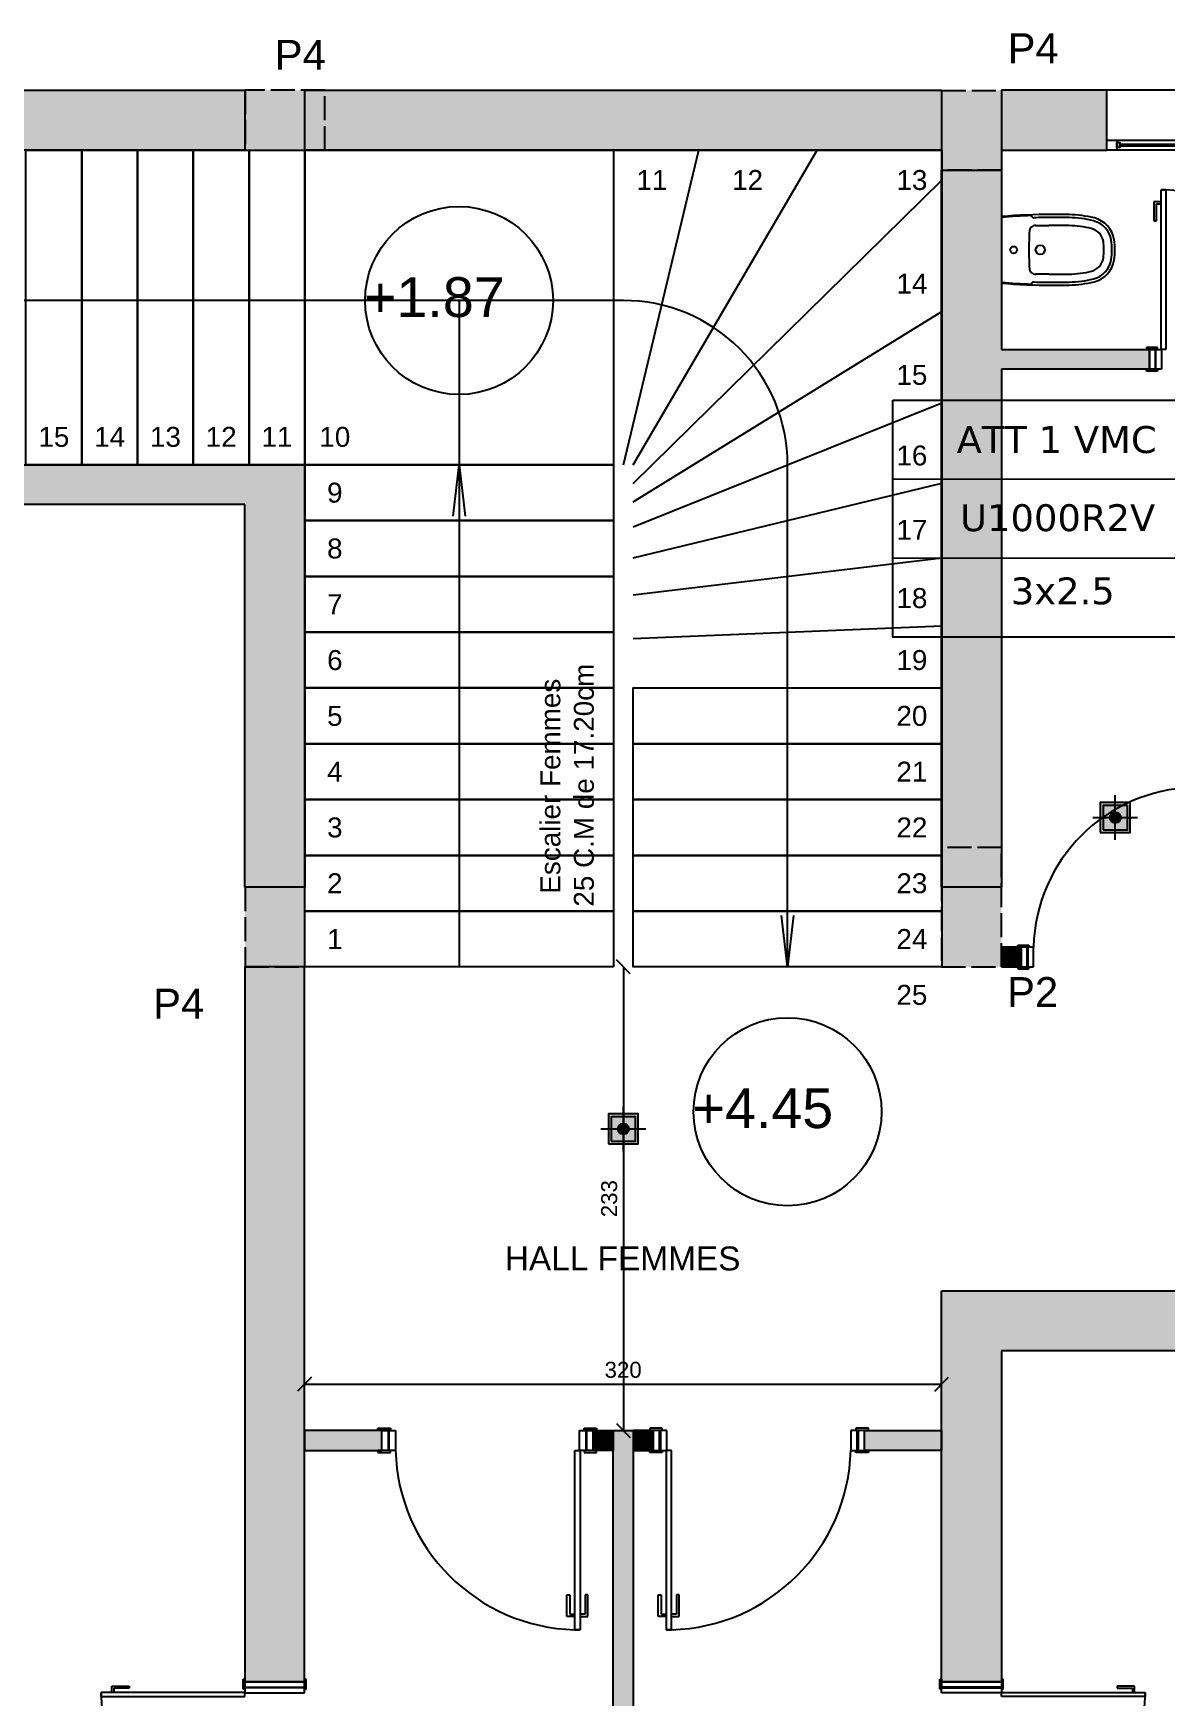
# Model space of a CAD drawing. Header units: millimetres. Extents: x 61345 to 69644, y 9491 to 29385.
# Drawn here: x 65313 to 65882, y 22596 to 23431 of the extents above; entities that cross this region are included whole.
import ezdxf
from ezdxf.enums import TextEntityAlignment as Align

# ---------------------------------------------------------------- set-up
doc = ezdxf.new("R2010")
doc.units = ezdxf.units.MM
doc.linetypes.add('ACAD_ISO02W100', pattern=[15, 12, -3])
doc.linetypes.add('ACAD_ISO03W100', pattern=[30, 12, -18])
doc.layers.add('ATT ELECTRIQUES', color=3, linetype='Continuous')
doc.layers.add('Plan Archi', color=8, linetype='Continuous')
doc.layers.add('STRUCTURE POUTRES', color=5, linetype='ACAD_ISO03W100', lineweight=20)
doc.styles.add('ARIAL', font='arial.ttf')
doc.styles.get("Standard").update_dxf_attribs({"font": 'arial.ttf'})
doc.styles.add('Verdana', font='verdana.ttf')

# ---------------------------------------------------------------- blocks, each defined once
blk = doc.blocks.new('BIDE')
blk.add_lwpolyline([(0.0504, -0.5661, 0.300928), (0.1599, -0.4666, 0.058225), (0.1767, -0.3401, 0.00396), (0.1774, -0.253, 0.021108), (0.167, 0), (-0.167, 0, 0.021108), (-0.1774, -0.253, 0.00396), (-0.1767, -0.3401, 0.058225), (-0.1599, -0.4666, 0.300928), (-0.0504, -0.5661, 0.076866)], format="xyb", close=True)
for centre, radius in [((0, -0.061), 0.0175), ((0, -0.195), 0.023)]:
    blk.add_circle(centre, radius)
for centre, radius, start, end in [((-2.8226, -0.2496), 2.996, 1.91114, 4.77841), ((2.8226, -0.2496), 2.996, 175.22159, 178.08886), ((-0.1762, -0.164), 0.015, 356.73037, 72.78538), ((2.8226, -0.2496), 2.985, 178.35697, 180.06491), ((-0.0922, -0.1707), 0.03, 90, 182.52621), ((0, -1.738), 1.6, 90, 93.42824), ((0, -1.738), 1.6, 86.57176, 90), ((0.0922, -0.1707), 0.03, 357.47379, 90), ((0.1762, -0.164), 0.015, 107.21462, 183.26963), ((-2.8226, -0.2496), 2.985, 359.93509, 1.64303), ((5.3226, -0.253), 5.485, 179.84422, 180.90765), ((-1.5219, -0.1999), 1.4, 358.43354, 1.20068), ((5.3226, -0.253), 5.445, 179.84422, 180.90765), ((-5.3226, -0.253), 5.445, 359.09235, 0.15578), ((1.5219, -0.1999), 1.4, 178.79932, 181.56646), ((-5.3226, -0.253), 5.485, 359.09235, 0.15578), ((0.3732, -0.3314), 0.535, 180.90765, 194.2367), ((0.3732, -0.3314), 0.495, 180.90765, 194.2367), ((-0.3732, -0.3314), 0.495, 345.7633, 359.09235), ((-0.3732, -0.3314), 0.535, 345.7633, 359.09235), ((-0.03, -0.4337), 0.119, 194.2367, 261.2287), ((-0.03, -0.4337), 0.079, 194.2367, 261.2287), ((0.03, -0.4337), 0.079, 278.7713, 345.7633), ((0.03, -0.4337), 0.119, 278.7713, 345.7633), ((0, -0.24), 0.315, 261.19563, 270), ((0, -0.24), 0.275, 261.19563, 270), ((0, -0.24), 0.275, 270, 278.80437), ((0, -0.24), 0.315, 270, 278.80437)]:
    blk.add_arc(centre, radius, start, end)
blk = doc.blocks.new('_OBLIQUE')
at = {"color": 0, "linetype": 'ByBlock'}
blk.add_line((-0.5, -0.5), (0.5, 0.5), dxfattribs=at)
blk = doc.blocks.new('ETIQ ECL')
at = {"color": 6, "linetype": 'ByBlock'}
blk.add_lwpolyline([(-28.09, 19.8), (28.09, 19.8), (28.09, -19.8), (-28.09, -19.8)], close=True, dxfattribs=at)
at = {"layer": 'STRUCTURE POUTRES', "color": 6, "linetype": 'ByBlock'}
for points in [[(-28.09, 19.8), (28.09, 19.8), (28.09, 6.6), (-28.09, 6.6)], [(-28.09, 6.6), (28.09, 6.6), (28.09, -6.6), (-28.09, -6.6)], [(-28.09, -6.6), (28.09, -6.6), (28.09, -19.8), (-28.09, -19.8)]]:
    blk.add_lwpolyline(points, close=True, dxfattribs=at)
at = {"layer": 'STRUCTURE POUTRES', "color": 6, "linetype": 'ByBlock', "style": 'Verdana'}
for tag, p in [('CIRCUIT', (0.33, 10.99)), ('CABLE', (-0.49, -2.08)), ('SECTION', (0.37, -14.32))]:
    blk.add_attdef(tag, text='', height=4.5, dxfattribs=at).set_placement(p, align=Align.CENTER)

msp = doc.modelspace()

# ---------------------------------------------------------------- hatches: boundary and pattern name
at = {"layer": 'Plan Archi'}
h = msp.add_hatch(color=256, dxfattribs=at)
h.dxf.hatch_style = 1
h.paths.add_polyline_path([(65057.34, 23402.3), (65419.23, 23402.3), (65419.23, 23372.3), (65057.34, 23372.3)])
at = {"layer": 'Plan Archi', "linetype": 'ACAD_ISO02W100'}
for points in [[(65419.34, 23402.3), (65419.34, 23372.3), (65459.34, 23372.3), (65459.34, 23402.3)], [(65769.07, 22962.41), (65799.07, 22962.41), (65799.07, 23022.42), (65769.07, 23022.42)], [(65769.07, 22962.41), (65799.07, 22962.41), (65799.07, 23022.42), (65769.07, 23022.42)], [(65449.34, 23002.41), (65419.34, 23002.41), (65419.34, 22962.41), (65449.34, 22962.41)]]:
    msp.add_hatch(color=256, dxfattribs=at).paths.add_polyline_path(points)
at = {"layer": 'Plan Archi'}
h = msp.add_hatch(color=256, dxfattribs=at)
h.dxf.hatch_style = 1
h.paths.add_polyline_path([(65449.34, 23402.3), (65769.07, 23402.3), (65769.07, 23372.3), (65449.34, 23372.3)])
at = {"layer": 'Plan Archi', "linetype": 'ACAD_ISO02W100'}
h = msp.add_hatch(color=256, dxfattribs=at)
h.dxf.hatch_style = 1
h.paths.add_polyline_path([(65769.19, 23402.26), (65799.19, 23402.26), (65799.19, 23362.26), (65769.19, 23362.26)])
at = {"layer": 'Plan Archi'}
h = msp.add_hatch(color=256, dxfattribs=at)
h.dxf.hatch_style = 1
h.paths.add_polyline_path([(65852.01, 23402.3), (65799.07, 23402.3), (65799.07, 23372.3), (65852.01, 23372.3)])
h = msp.add_hatch(color=256, dxfattribs=at)
h.dxf.hatch_style = 1
h.paths.add_polyline_path([(65799.07, 23272.3), (65873.37, 23272.3), (65873.37, 23262.3), (65799.07, 23262.3), (65799.07, 23002.41), (65769.07, 23002.41), (65769.07, 23362.26), (65799.07, 23362.26)])
h = msp.add_hatch(color=256, dxfattribs=at)
h.dxf.hatch_style = 1
h.paths.add_polyline_path([(64938.47, 23194.41), (64938.47, 22982.41), (65269.23, 22982.41), (65269.23, 22962.41), (64337.95, 22962.41), (64337.95, 22982.41), (64908.47, 22982.41), (64908.47, 23240.31), (64938.47, 23240.31), (64938.47, 23214.41), (65449.29, 23214.41), (65449.29, 23002.41), (65419.23, 23002.41), (65419.23, 23194.41)])
at = {"layer": 'Plan Archi', "true_color": 0xffffff}
h = msp.add_hatch(color=7, dxfattribs=at)
h.dxf.hatch_style = 1
h.paths.add_polyline_path([(65848.72, 23029.86), (65863.72, 23029.86), (65863.72, 23044.86), (65848.72, 23044.86)])
at = {"layer": 'Plan Archi'}
h = msp.add_hatch(color=256, dxfattribs=at)
h.dxf.hatch_style = 1
edge = h.paths.add_edge_path()
edge.add_arc((65856.22, 23037.36), 2.73, 0, 360, ccw=False)
h = msp.add_hatch(color=256, dxfattribs=at)
h.dxf.hatch_style = 1
h.paths.add_polyline_path([(65809.07, 22972.41), (65799.07, 22972.41), (65799.07, 22962.41), (65809.07, 22962.41)])
h = msp.add_hatch(color=256, dxfattribs=at)
h.dxf.hatch_style = 1
h.paths.add_polyline_path([(65419.23, 22603.59), (65449.23, 22603.59), (65449.23, 22962.41), (65419.23, 22962.41)])
at = {"layer": 'Plan Archi', "true_color": 0xffffff}
h = msp.add_hatch(color=7, dxfattribs=at)
h.dxf.hatch_style = 1
h.paths.add_polyline_path([(65601.76, 22873.62), (65616.76, 22873.62), (65616.76, 22888.62), (65601.76, 22888.62)])
at = {"layer": 'Plan Archi'}
h = msp.add_hatch(color=256, dxfattribs=at)
h.dxf.hatch_style = 1
edge = h.paths.add_edge_path()
edge.add_arc((65609.26, 22881.12), 2.73, 0, 360, ccw=False)
h = msp.add_hatch(color=256, dxfattribs=at)
h.dxf.hatch_style = 1
h.paths.add_polyline_path([(65769.07, 22603.59), (65769.07, 22799.83), (66082.46, 22799.83), (66082.46, 22828.33), (66092.46, 22828.33), (66092.46, 22799.83), (66431.56, 22799.83), (66431.56, 21805.4), (66411.56, 21805.4), (66411.56, 21833.65), (65769.07, 21833.65), (65769.07, 22035.65), (65799.07, 22035.65), (65799.07, 21863.65), (66356.65, 21863.65), (66356.65, 22055.84), (66401.56, 22055.84), (66401.56, 22769.83), (65799.07, 22769.83), (65799.07, 22603.59)])
h.paths.add_polyline_path([(66366.65, 22055.84), (66406.65, 22055.84), (66406.65, 21955.84), (66366.65, 21955.84)], flags=17)
h = msp.add_hatch(color=256, dxfattribs=at)
h.dxf.hatch_style = 1
h.paths.add_polyline_path([(65488.01, 22729.83), (65449.23, 22729.83), (65449.23, 22719.83), (65488.01, 22719.83)])
h = msp.add_hatch(color=256, dxfattribs=at)
h.dxf.hatch_style = 1
h.paths.add_polyline_path([(65594.15, 22729.83), (65604.15, 22729.83), (65604.15, 22719.83), (65594.15, 22719.83)])
h = msp.add_hatch(color=256, dxfattribs=at)
h.dxf.hatch_style = 1
h.paths.add_polyline_path([(65604.15, 22729.83), (65614.15, 22729.83), (65614.15, 22318.38), (65604.15, 22318.38)])
h = msp.add_hatch(color=256, dxfattribs=at)
h.dxf.hatch_style = 1
h.paths.add_polyline_path([(65624.15, 22729.83), (65614.15, 22729.83), (65614.15, 22719.83), (65624.15, 22719.83)])
h = msp.add_hatch(color=256, dxfattribs=at)
h.dxf.hatch_style = 1
h.paths.add_polyline_path([(65730.29, 22729.83), (65769.07, 22729.83), (65769.07, 22719.83), (65730.29, 22719.83)])

# ---------------------------------------------------------------- linework, layer by layer
for p, q in [((65057.34, 23402.3), (65419.23, 23402.3)), ((65419.23, 23402.3), (65419.23, 23372.3)), ((65449.34, 23402.3), (65769.07, 23402.3)), ((65449.34, 23372.3), (65449.34, 23402.3)), ((65769.07, 23402.3), (65769.07, 23372.3)), ((65852.01, 23402.3), (65799.07, 23402.3)), ((65799.07, 23402.3), (65799.07, 23372.3)), ((65852.01, 23372.3), (65852.01, 23402.3)), ((65857.01, 23377.3), (65907.01, 23377.3)), ((65419.23, 23372.3), (65057.34, 23372.3)), ((65769.07, 23372.3), (65449.34, 23372.3)), ((65799.07, 23372.3), (65852.01, 23372.3)), ((65907.01, 23372.3), (65857.01, 23372.3)), ((65769.07, 23002.41), (65769.07, 23362.26)), ((65769.07, 23362.26), (65799.07, 23362.26)), ((65799.07, 23362.26), (65799.07, 23272.3)), ((65879.2, 23272.3), (65879.2, 23352.31)), ((65879.2, 23352.31), (65881.55, 23352.31)), ((65881.55, 23352.31), (65879.2, 23352.31)), ((65881.55, 23352.31), (65881.55, 23272.3)), ((65875.68, 23346.34), (65875.68, 23336.81)), ((65879.05, 23346.34), (65875.68, 23346.34)), ((65876.9, 23336.81), (65876.9, 23345.34)), ((65876.9, 23345.34), (65879.12, 23345.34)), ((65875.68, 23336.81), (65876.9, 23336.81)), ((65877.44, 23273.25), (65871.87, 23273.25)), ((65871.87, 23273.25), (65871.87, 23272.43)), ((65877.44, 23272.43), (65877.44, 23273.25)), ((65799.07, 23272.3), (65873.37, 23272.3)), ((65871.87, 23272.43), (65877.44, 23272.43)), ((65873.37, 23262.3), (65873.37, 23272.3)), ((65873.37, 23272.3), (65879.48, 23272.3)), ((65873.37, 23272.3), (65873.37, 23262.3)), ((65873.5, 23272.3), (65877.31, 23272.3)), ((65876.22, 23272.3), (65876.22, 23262.3)), ((65876.63, 23262.3), (65876.63, 23272.3)), ((65876.63, 23272.3), (65879.48, 23272.3)), ((65881.55, 23272.3), (65879.2, 23272.3)), ((65879.48, 23272.3), (65879.48, 23262.3)), ((65873.37, 23262.3), (65799.07, 23262.3)), ((65799.07, 23262.3), (65799.07, 23002.41)), ((65871.87, 23261.35), (65871.87, 23262.16)), ((65871.87, 23262.16), (65877.44, 23262.16)), ((65877.44, 23261.35), (65871.87, 23261.35)), ((65876.22, 23262.3), (65873.37, 23262.3)), ((65879.48, 23262.3), (65876.63, 23262.3)), ((65877.44, 23262.16), (65877.44, 23261.35)), ((64938.47, 23214.41), (65449.29, 23214.41)), ((65449.29, 23214.41), (65449.29, 23002.41)), ((65419.23, 23194.41), (64938.47, 23194.41)), ((65419.23, 23002.41), (65419.23, 23194.41)), ((65449.29, 23002.41), (65419.23, 23002.41)), ((65799.07, 23002.41), (65769.07, 23002.41)), ((65809.07, 22972.41), (65799.07, 22972.41)), ((65799.07, 22972.41), (65799.07, 22962.41)), ((65807.31, 22972.55), (65807.31, 22973.36)), ((65807.31, 22973.36), (65812.88, 22973.36)), ((65812.88, 22972.55), (65807.31, 22972.55)), ((65809.07, 22962.41), (65809.07, 22972.41)), ((65809.07, 22972.41), (65809.07, 22962.41)), ((65811.93, 22972.41), (65809.07, 22972.41)), ((65811.93, 22962.41), (65811.93, 22972.41)), ((65812.33, 22972.41), (65812.33, 22962.41)), ((65815.19, 22972.41), (65812.33, 22972.41)), ((65812.88, 22973.36), (65812.88, 22972.55)), ((65815.19, 22962.41), (65815.19, 22972.41)), ((65449.23, 22962.41), (65419.23, 22962.41)), ((65419.23, 22962.41), (65419.23, 22603.59)), ((65449.23, 22603.59), (65449.23, 22962.41)), ((65609.26, 22962.41), (65609.26, 22729.83)), ((65609.26, 22962.41), (65609.26, 22799.83)), ((65799.07, 22962.41), (65809.07, 22962.41)), ((65807.31, 22962.28), (65807.31, 22961.46)), ((65812.88, 22962.28), (65807.31, 22962.28)), ((65807.31, 22961.46), (65812.88, 22961.46)), ((65809.07, 22962.41), (65811.93, 22962.41)), ((65812.33, 22962.41), (65815.19, 22962.41)), ((65812.88, 22961.46), (65812.88, 22962.28)), ((65769.07, 22603.59), (65769.07, 22799.83)), ((65769.07, 22799.83), (66082.46, 22799.83)), ((66401.56, 22769.83), (65799.07, 22769.83)), ((65799.07, 22769.83), (65799.07, 22603.59)), ((65449.23, 22753.1), (65769.07, 22753.1)), ((65486.02, 22729.98), (65486.02, 22730.9)), ((65486.02, 22730.9), (65492.29, 22730.9)), ((65492.29, 22730.9), (65492.29, 22729.98)), ((65589.51, 22729.98), (65589.51, 22730.9)), ((65589.51, 22730.9), (65595.77, 22730.9)), ((65595.77, 22730.9), (65595.77, 22729.98)), ((65628.79, 22730.9), (65622.52, 22730.9)), ((65622.52, 22730.9), (65622.52, 22729.98)), ((65628.79, 22729.98), (65628.79, 22730.9)), ((65732.27, 22730.9), (65726.01, 22730.9)), ((65726.01, 22730.9), (65726.01, 22729.98)), ((65732.27, 22729.98), (65732.27, 22730.9)), ((65488.01, 22729.83), (65449.23, 22729.83)), ((65449.23, 22729.83), (65449.23, 22719.83)), ((65492.29, 22729.98), (65486.02, 22729.98)), ((65488.01, 22719.83), (65488.01, 22729.83)), ((65488.01, 22729.83), (65491.22, 22729.83)), ((65488.01, 22719.83), (65488.01, 22729.83)), ((65491.22, 22729.83), (65491.22, 22719.83)), ((65491.68, 22719.83), (65491.68, 22729.83)), ((65491.68, 22729.83), (65494.89, 22729.83)), ((65494.89, 22729.83), (65494.89, 22719.83)), ((65587.21, 22719.83), (65587.21, 22729.83)), ((65587.21, 22729.83), (65590.42, 22729.83)), ((65595.77, 22729.98), (65589.51, 22729.98)), ((65590.42, 22729.83), (65590.42, 22719.83)), ((65590.88, 22719.83), (65590.88, 22729.83)), ((65590.88, 22729.83), (65594.09, 22729.83)), ((65594.09, 22729.83), (65594.09, 22719.83)), ((65594.15, 22729.83), (65604.15, 22729.83)), ((65594.15, 22719.83), (65594.15, 22729.83)), ((65604.15, 22729.83), (65614.15, 22729.83)), ((65604.15, 22318.38), (65604.15, 22729.83)), ((65604.15, 22729.83), (65604.15, 22719.83)), ((65624.15, 22729.83), (65614.15, 22729.83)), ((65614.15, 22729.83), (65614.15, 22719.83)), ((65614.15, 22729.83), (65614.15, 22318.38)), ((65622.52, 22729.98), (65628.79, 22729.98)), ((65624.15, 22719.83), (65624.15, 22729.83)), ((65627.42, 22729.83), (65624.21, 22729.83)), ((65624.21, 22729.83), (65624.21, 22719.83)), ((65627.42, 22719.83), (65627.42, 22729.83)), ((65631.09, 22729.83), (65627.88, 22729.83)), ((65627.88, 22729.83), (65627.88, 22719.83)), ((65631.09, 22719.83), (65631.09, 22729.83)), ((65726.62, 22729.83), (65723.41, 22729.83)), ((65723.41, 22729.83), (65723.41, 22719.83)), ((65726.01, 22729.98), (65732.27, 22729.98)), ((65726.62, 22719.83), (65726.62, 22729.83)), ((65730.29, 22729.83), (65727.08, 22729.83)), ((65727.08, 22729.83), (65727.08, 22719.83)), ((65730.29, 22729.83), (65769.07, 22729.83)), ((65730.29, 22719.83), (65730.29, 22729.83)), ((65730.29, 22719.83), (65730.29, 22729.83)), ((65769.07, 22729.83), (65769.07, 22719.83)), ((65449.23, 22719.83), (65488.01, 22719.83)), ((65486.02, 22719.68), (65486.02, 22718.76)), ((65492.29, 22719.68), (65486.02, 22719.68)), ((65486.02, 22718.76), (65492.29, 22718.76)), ((65491.22, 22719.83), (65488.01, 22719.83)), ((65494.89, 22719.83), (65491.68, 22719.83)), ((65492.29, 22718.76), (65492.29, 22719.68)), ((65584.89, 22629.82), (65584.89, 22719.83)), ((65584.89, 22719.83), (65587.53, 22719.83)), ((65590.42, 22719.83), (65587.21, 22719.83)), ((65594.09, 22719.83), (65587.21, 22719.83)), ((65587.53, 22719.83), (65587.53, 22629.82)), ((65589.51, 22719.68), (65589.51, 22718.76)), ((65595.77, 22719.68), (65589.51, 22719.68)), ((65589.51, 22718.76), (65595.77, 22718.76)), ((65593.94, 22719.83), (65589.66, 22719.83)), ((65604.15, 22719.83), (65594.15, 22719.83)), ((65595.77, 22718.76), (65595.77, 22719.68)), ((65614.15, 22719.83), (65624.15, 22719.83)), ((65622.52, 22718.76), (65622.52, 22719.68)), ((65622.52, 22719.68), (65628.79, 22719.68)), ((65628.79, 22718.76), (65622.52, 22718.76)), ((65624.21, 22719.83), (65631.09, 22719.83)), ((65624.36, 22719.83), (65628.64, 22719.83)), ((65627.88, 22719.83), (65631.09, 22719.83)), ((65628.79, 22719.68), (65628.79, 22718.76)), ((65630.76, 22719.83), (65630.76, 22629.82)), ((65633.41, 22719.83), (65630.76, 22719.83)), ((65633.41, 22629.82), (65633.41, 22719.83)), ((65723.41, 22719.83), (65726.62, 22719.83)), ((65726.01, 22718.76), (65726.01, 22719.68)), ((65726.01, 22719.68), (65732.27, 22719.68)), ((65732.27, 22718.76), (65726.01, 22718.76)), ((65727.08, 22719.83), (65730.29, 22719.83)), ((65769.07, 22719.83), (65730.29, 22719.83)), ((65732.27, 22719.68), (65732.27, 22718.76)), ((65580.94, 22636.53), (65580.94, 22647.26)), ((65580.94, 22647.26), (65582.31, 22647.26)), ((65582.31, 22647.26), (65582.31, 22637.66)), ((65590.12, 22647.26), (65590.12, 22637.66)), ((65591.49, 22647.26), (65590.12, 22647.26)), ((65591.49, 22636.53), (65591.49, 22647.26)), ((65626.81, 22636.53), (65626.81, 22647.26)), ((65626.81, 22647.26), (65628.18, 22647.26)), ((65628.18, 22647.26), (65628.18, 22637.66)), ((65635.99, 22647.26), (65635.99, 22637.66)), ((65637.36, 22647.26), (65635.99, 22647.26)), ((65637.36, 22636.53), (65637.36, 22647.26)), ((65584.73, 22636.53), (65580.94, 22636.53)), ((65582.31, 22637.66), (65584.81, 22637.66)), ((65590.12, 22637.66), (65587.62, 22637.66)), ((65587.7, 22636.53), (65591.49, 22636.53)), ((65630.6, 22636.53), (65626.81, 22636.53)), ((65628.18, 22637.66), (65630.68, 22637.66)), ((65635.99, 22637.66), (65633.49, 22637.66)), ((65633.57, 22636.53), (65637.36, 22636.53)), ((65587.53, 22629.82), (65584.89, 22629.82)), ((65584.89, 22629.82), (65587.53, 22629.82)), ((65630.76, 22629.82), (65633.41, 22629.82)), ((65633.41, 22629.82), (65630.76, 22629.82)), ((65419.23, 22598.34), (65347.1, 22598.34)), ((65347.1, 22598.34), (65347.1, 22596.22)), ((65347.1, 22596.22), (65347.1, 22598.34)), ((65352.48, 22601.51), (65361.08, 22601.51)), ((65352.48, 22598.47), (65352.48, 22601.51)), ((65361.08, 22600.41), (65353.39, 22600.41)), ((65353.39, 22600.41), (65353.39, 22598.4)), ((65361.08, 22601.51), (65361.08, 22600.41)), ((65418.37, 22599.92), (65418.37, 22604.94)), ((65418.37, 22604.94), (65419.1, 22604.94)), ((65419.1, 22599.92), (65418.37, 22599.92)), ((65419.1, 22604.94), (65419.1, 22599.92)), ((65419.23, 22603.59), (65449.23, 22603.59)), ((65449.23, 22603.59), (65419.23, 22603.59)), ((65419.23, 22603.59), (65419.23, 22598.08)), ((65419.23, 22603.47), (65419.23, 22600.04)), ((65419.23, 22601.02), (65449.23, 22601.02)), ((65449.23, 22600.65), (65419.23, 22600.65)), ((65419.23, 22600.65), (65419.23, 22598.08)), ((65419.23, 22596.22), (65419.23, 22598.34)), ((65419.23, 22598.08), (65449.23, 22598.08)), ((65449.23, 22601.02), (65449.23, 22603.59)), ((65449.23, 22598.08), (65449.23, 22600.65)), ((65450.08, 22604.94), (65449.35, 22604.94)), ((65449.35, 22604.94), (65449.35, 22599.92)), ((65449.35, 22599.92), (65450.08, 22599.92)), ((65450.08, 22599.92), (65450.08, 22604.94)), ((65768.22, 22599.92), (65768.22, 22604.94)), ((65768.22, 22604.94), (65768.95, 22604.94)), ((65768.95, 22599.92), (65768.22, 22599.92)), ((65768.95, 22604.94), (65768.95, 22599.92)), ((65799.07, 22603.59), (65769.07, 22603.59)), ((65769.07, 22601.02), (65769.07, 22603.59)), ((65769.07, 22603.59), (65799.07, 22603.59)), ((65799.07, 22601.02), (65769.07, 22601.02)), ((65769.07, 22598.08), (65769.07, 22600.65)), ((65769.07, 22600.65), (65799.07, 22600.65)), ((65799.07, 22598.08), (65769.07, 22598.08)), ((65799.07, 22603.59), (65799.07, 22598.08)), ((65799.07, 22603.47), (65799.07, 22600.04)), ((65799.07, 22600.65), (65799.07, 22598.08)), ((65799.07, 22598.34), (65871.2, 22598.34)), ((65799.07, 22596.22), (65799.07, 22598.34)), ((65799.93, 22604.94), (65799.2, 22604.94)), ((65799.2, 22604.94), (65799.2, 22599.92)), ((65799.2, 22599.92), (65799.93, 22599.92)), ((65799.93, 22599.92), (65799.93, 22604.94)), ((65865.82, 22601.51), (65857.22, 22601.51)), ((65857.22, 22601.51), (65857.22, 22600.41)), ((65857.22, 22600.41), (65864.91, 22600.41)), ((65864.91, 22600.41), (65864.91, 22598.4)), ((65865.82, 22598.47), (65865.82, 22601.51)), ((65871.2, 22598.34), (65871.2, 22596.22)), ((65871.2, 22596.22), (65871.2, 22598.34)), ((65347.1, 22596.22), (65419.23, 22596.22)), ((65871.2, 22596.22), (65799.07, 22596.22))]:
    msp.add_line(p, q, dxfattribs=at)
at = {"layer": 'Plan Archi', "linetype": 'ACAD_ISO02W100'}
for p, q in [((65419.34, 23402.3), (65419.34, 23372.3)), ((65459.34, 23402.3), (65419.34, 23402.3)), ((65459.34, 23372.3), (65459.34, 23402.3)), ((65769.19, 23402.26), (65799.19, 23402.26)), ((65769.19, 23362.26), (65769.19, 23402.26)), ((65799.19, 23402.26), (65799.19, 23362.26)), ((65419.34, 23372.3), (65459.34, 23372.3)), ((65799.19, 23362.26), (65769.19, 23362.26)), ((65799.07, 23022.42), (65769.07, 23022.42)), ((65769.07, 23022.42), (65769.07, 22962.41)), ((65799.07, 23022.42), (65769.07, 23022.42)), ((65769.07, 23022.42), (65769.07, 22962.41)), ((65799.07, 22962.41), (65799.07, 23022.42)), ((65799.07, 22962.41), (65799.07, 23022.42)), ((65449.34, 23002.41), (65419.34, 23002.41)), ((65419.34, 23002.41), (65419.34, 22962.41)), ((65449.34, 22962.41), (65449.34, 23002.41)), ((65419.34, 22962.41), (65449.34, 22962.41)), ((65769.07, 22962.41), (65799.07, 22962.41)), ((65769.07, 22962.41), (65799.07, 22962.41))]:
    msp.add_line(p, q, dxfattribs=at)
at = {"layer": 'Plan Archi'}
for points in [[(65912.01, 23402.3), (65852.01, 23402.3)], [(65604.26, 23372.3), (65769.19, 23372.3), (65769.19, 22962.41)], [(65609.26, 23214.41), (65647.15, 23372.3)], [(65614.26, 23214.41), (65706.49, 23372.3)], [(65614.26, 23205.08), (65769.19, 23357.17)], [(65526.83, 23296.85), (65057.4, 23296.85)], [(65604.26, 23296.85), (65526.83, 23296.85), (65526.83, 22962.41)], [(65614.26, 23195.75), (65769.19, 23291.32)], [(65614.26, 23183.31), (65769.19, 23245.54)], [(65523.78, 23188.67), (65526.77, 23214.41), (65529.77, 23188.67)], [(65614.26, 23167.75), (65769.19, 23205.09)], [(65614.26, 23149.08), (65769.19, 23167.75)], [(65614.26, 23127.3), (65769.19, 23133.52)], [(65856.22, 23026.11), (65856.22, 23048.61)], [(65844.97, 23037.36), (65867.47, 23037.36)], [(65694.69, 22988.16), (65691.7, 22962.41), (65688.7, 22988.16)], [(65609.26, 22869.87), (65609.26, 22892.37)], [(65598.01, 22881.12), (65620.51, 22881.12)]]:
    msp.add_lwpolyline(points, dxfattribs=at)
for points in [[(65852.01, 23377.3), (65857.01, 23377.3), (65857.01, 23372.3), (65852.01, 23372.3)], [(65857.01, 23376.05), (65858.51, 23376.05), (65858.51, 23373.55), (65857.01, 23373.55)], [(65905.51, 23374.3), (65858.51, 23374.3), (65858.51, 23375.3), (65905.51, 23375.3)], [(65309.34, 23214.41), (65309.34, 23372.3), (65337.34, 23372.3), (65337.34, 23214.41)], [(65337.34, 23214.41), (65337.34, 23372.3), (65365.34, 23372.3), (65365.34, 23214.41)], [(65365.34, 23214.41), (65365.34, 23372.3), (65393.34, 23372.3), (65393.34, 23214.41)], [(65393.34, 23214.41), (65393.34, 23372.3), (65421.34, 23372.3), (65421.34, 23214.41)], [(65421.34, 23214.41), (65421.34, 23372.3), (65449.34, 23372.3), (65449.34, 23214.41)], [(65449.34, 23372.3), (65604.26, 23372.3), (65604.26, 23214.41), (65449.34, 23214.41)], [(65604.26, 23186.41), (65449.34, 23186.41), (65449.34, 23214.41), (65604.26, 23214.41)], [(65604.26, 23158.41), (65449.34, 23158.41), (65449.34, 23186.41), (65604.26, 23186.41)], [(65604.26, 23130.41), (65449.34, 23130.41), (65449.34, 23158.41), (65604.26, 23158.41)], [(65604.26, 23102.41), (65449.34, 23102.41), (65449.34, 23130.41), (65604.26, 23130.41)], [(65604.26, 23074.41), (65449.34, 23074.41), (65449.34, 23102.41), (65604.26, 23102.41)], [(65769.19, 23074.41), (65614.26, 23074.41), (65614.26, 23102.41), (65769.19, 23102.41)], [(65604.26, 23046.41), (65449.34, 23046.41), (65449.34, 23074.41), (65604.26, 23074.41)], [(65769.19, 23046.41), (65614.26, 23046.41), (65614.26, 23074.41), (65769.19, 23074.41)], [(65604.26, 23018.41), (65449.34, 23018.41), (65449.34, 23046.41), (65604.26, 23046.41)], [(65769.19, 23018.41), (65614.26, 23018.41), (65614.26, 23046.41), (65769.19, 23046.41)], [(65604.26, 22990.41), (65449.34, 22990.41), (65449.34, 23018.41), (65604.26, 23018.41)], [(65769.19, 22990.41), (65614.26, 22990.41), (65614.26, 23018.41), (65769.19, 23018.41)], [(65604.26, 22962.41), (65449.34, 22962.41), (65449.34, 22990.41), (65604.26, 22990.41)], [(65769.19, 22962.41), (65614.26, 22962.41), (65614.26, 22990.41), (65769.19, 22990.41)]]:
    msp.add_lwpolyline(points, close=True, dxfattribs=at)
msp.add_lwpolyline([(65691.7, 22962.41), (65691.7, 23214.41, 0.414214), (65609.26, 23296.85), (65604.26, 23296.85)], format="xyb", dxfattribs=at)
at = {"layer": 'Plan Archi', "flags": 128}
for points in [[(65848.72, 23029.86), (65863.72, 23029.86), (65863.72, 23044.86), (65848.72, 23044.86)], [(65850.08, 23031.22), (65862.36, 23031.22), (65862.36, 23043.49), (65850.08, 23043.49)], [(65601.76, 22873.62), (65616.76, 22873.62), (65616.76, 22888.62), (65601.76, 22888.62)], [(65603.13, 22874.99), (65615.4, 22874.99), (65615.4, 22887.26), (65603.13, 22887.26)]]:
    msp.add_lwpolyline(points, close=True, dxfattribs=at)
at = {"layer": 'Plan Archi'}
for centre, radius in [((65526.77, 23296.84), 47.17), ((65856.22, 23037.36), 2.73), ((65691.7, 22889.75), 47.17), ((65609.26, 22881.12), 2.73)]:
    msp.add_circle(centre, radius, dxfattribs=at)
for centre, radius, start, end in [((65879.36, 23270.13), 82.21, 1.51417, 88.47841), ((65897.37, 22970.24), 82.21, 91.52159, 178.48583), ((65587.35, 22722.27), 92.49, 181.51417, 268.47841), ((65630.95, 22722.27), 92.49, 271.52159, 358.48583), ((65421.18, 22598.19), 74.11, 181.52159, 268.48583), ((65797.11, 22598.19), 74.11, 271.51417, 358.47841)]:
    msp.add_arc(centre, radius, start, end, dxfattribs=at)

# ---------------------------------------------------------------- block references
at = {"layer": 'ATT ELECTRIQUES', "color": 6, "linetype": 'ByBlock', "xscale": 3, "yscale": 3, "zscale": 3}
msp.add_blockref('ETIQ ECL', (65828.77, 23187.34), dxfattribs=at).add_auto_attribs({'SECTION': '3x2.5', 'CABLE': 'U1000R2V', 'CIRCUIT': 'ATT 1 VMC '})
at = {"layer": 'Plan Archi'}
for name, p, xscale, yscale, zscale, rotation in [('BIDE', (65799.07, 23322.25), 100, 100, 100, 90), ('_OBLIQUE', (65609.26, 22962.41), 7, 7, 7, 90), ('_OBLIQUE', (65449.23, 22753.1), 7, 7, 7, 180), ('_OBLIQUE', (65609.26, 22729.83), 7, 7, 7, 270)]:
    msp.add_blockref(name, p, dxfattribs=dict(at, xscale=xscale, yscale=yscale, zscale=zscale, rotation=rotation))
at = {"layer": 'Plan Archi', "xscale": 7, "yscale": 7, "zscale": 7}
msp.add_blockref('_OBLIQUE', (65769.07, 22753.1), dxfattribs=at)

# ---------------------------------------------------------------- texts
at = {"layer": 'Plan Archi', "linetype": 'ByBlock', "style": 'ARIAL'}
for s, p in [('P4', (65434.22, 23412.6)), ('P4', (65802.19, 23415.93)), ('P2', (65801.94, 22942.31)), ('P4', (65373.19, 22936.51))]:
    msp.add_text(s, height=15, dxfattribs=at).set_placement(p)
at = {"layer": 'Plan Archi'}
for s, p in [('11', (65623.57, 23357.3)), ('12', (65671.62, 23357.3)), ('13', (65754.13, 23357.3)), ('14', (65754.13, 23305.28)), ('15', (65754.13, 23259.51)), ('15', (65323.34, 23228.41)), ('14', (65351.34, 23228.41)), ('13', (65379.34, 23228.41)), ('12', (65407.34, 23228.41)), ('11', (65435.34, 23228.41)), ('10', (65464.4, 23228.41)), ('16', (65754.13, 23219.07)), ('9', (65464.4, 23200.41)), ('17', (65754.13, 23181.74)), ('8', (65464.4, 23172.41)), ('7', (65464.4, 23144.41)), ('18', (65754.13, 23147.52)), ('6', (65464.4, 23116.41)), ('19', (65754.13, 23116.41)), ('5', (65464.4, 23088.41)), ('20', (65754.13, 23088.41)), ('4', (65464.4, 23060.41)), ('21', (65754.13, 23060.41)), ('3', (65464.4, 23032.41)), ('22', (65754.13, 23032.41)), ('2', (65464.4, 23004.41)), ('23', (65754.13, 23004.41)), ('1', (65464.4, 22976.41)), ('24', (65754.13, 22976.41)), ('25', (65754.13, 22948.41))]:
    msp.add_text(s, height=10, dxfattribs=at).set_placement(p, align=Align.MIDDLE_CENTER)
at = {"layer": 'Plan Archi', "linetype": 'ByBlock'}
for s, height, rotation, p in [('+1.87', 20, 360, (65479.02, 23288.54)), ('Escalier Femmes', 10, 90, (65577.6, 22999.15)), ('25 C.M de 17.20cm', 10, 90, (65594.43, 22992.67)), ('+4.45', 20, 360, (65643.95, 22881.53)), ('HALL FEMMES', 12, 360, (65549.76, 22810.12))]:
    msp.add_text(s, height=height, rotation=rotation, dxfattribs=at).set_placement(p)
at = {"layer": 'Plan Archi', "insert": (65602.18, 22846.12), "char_height": 8, "attachment_point": 5, "rotation": 90}
msp.add_mtext('\\A1;233', dxfattribs=at)
at = {"layer": 'Plan Archi', "insert": (65609.15, 22760.19), "char_height": 8, "attachment_point": 5}
msp.add_mtext('\\A1;320', dxfattribs=at)

doc.saveas('drawing.dxf')
